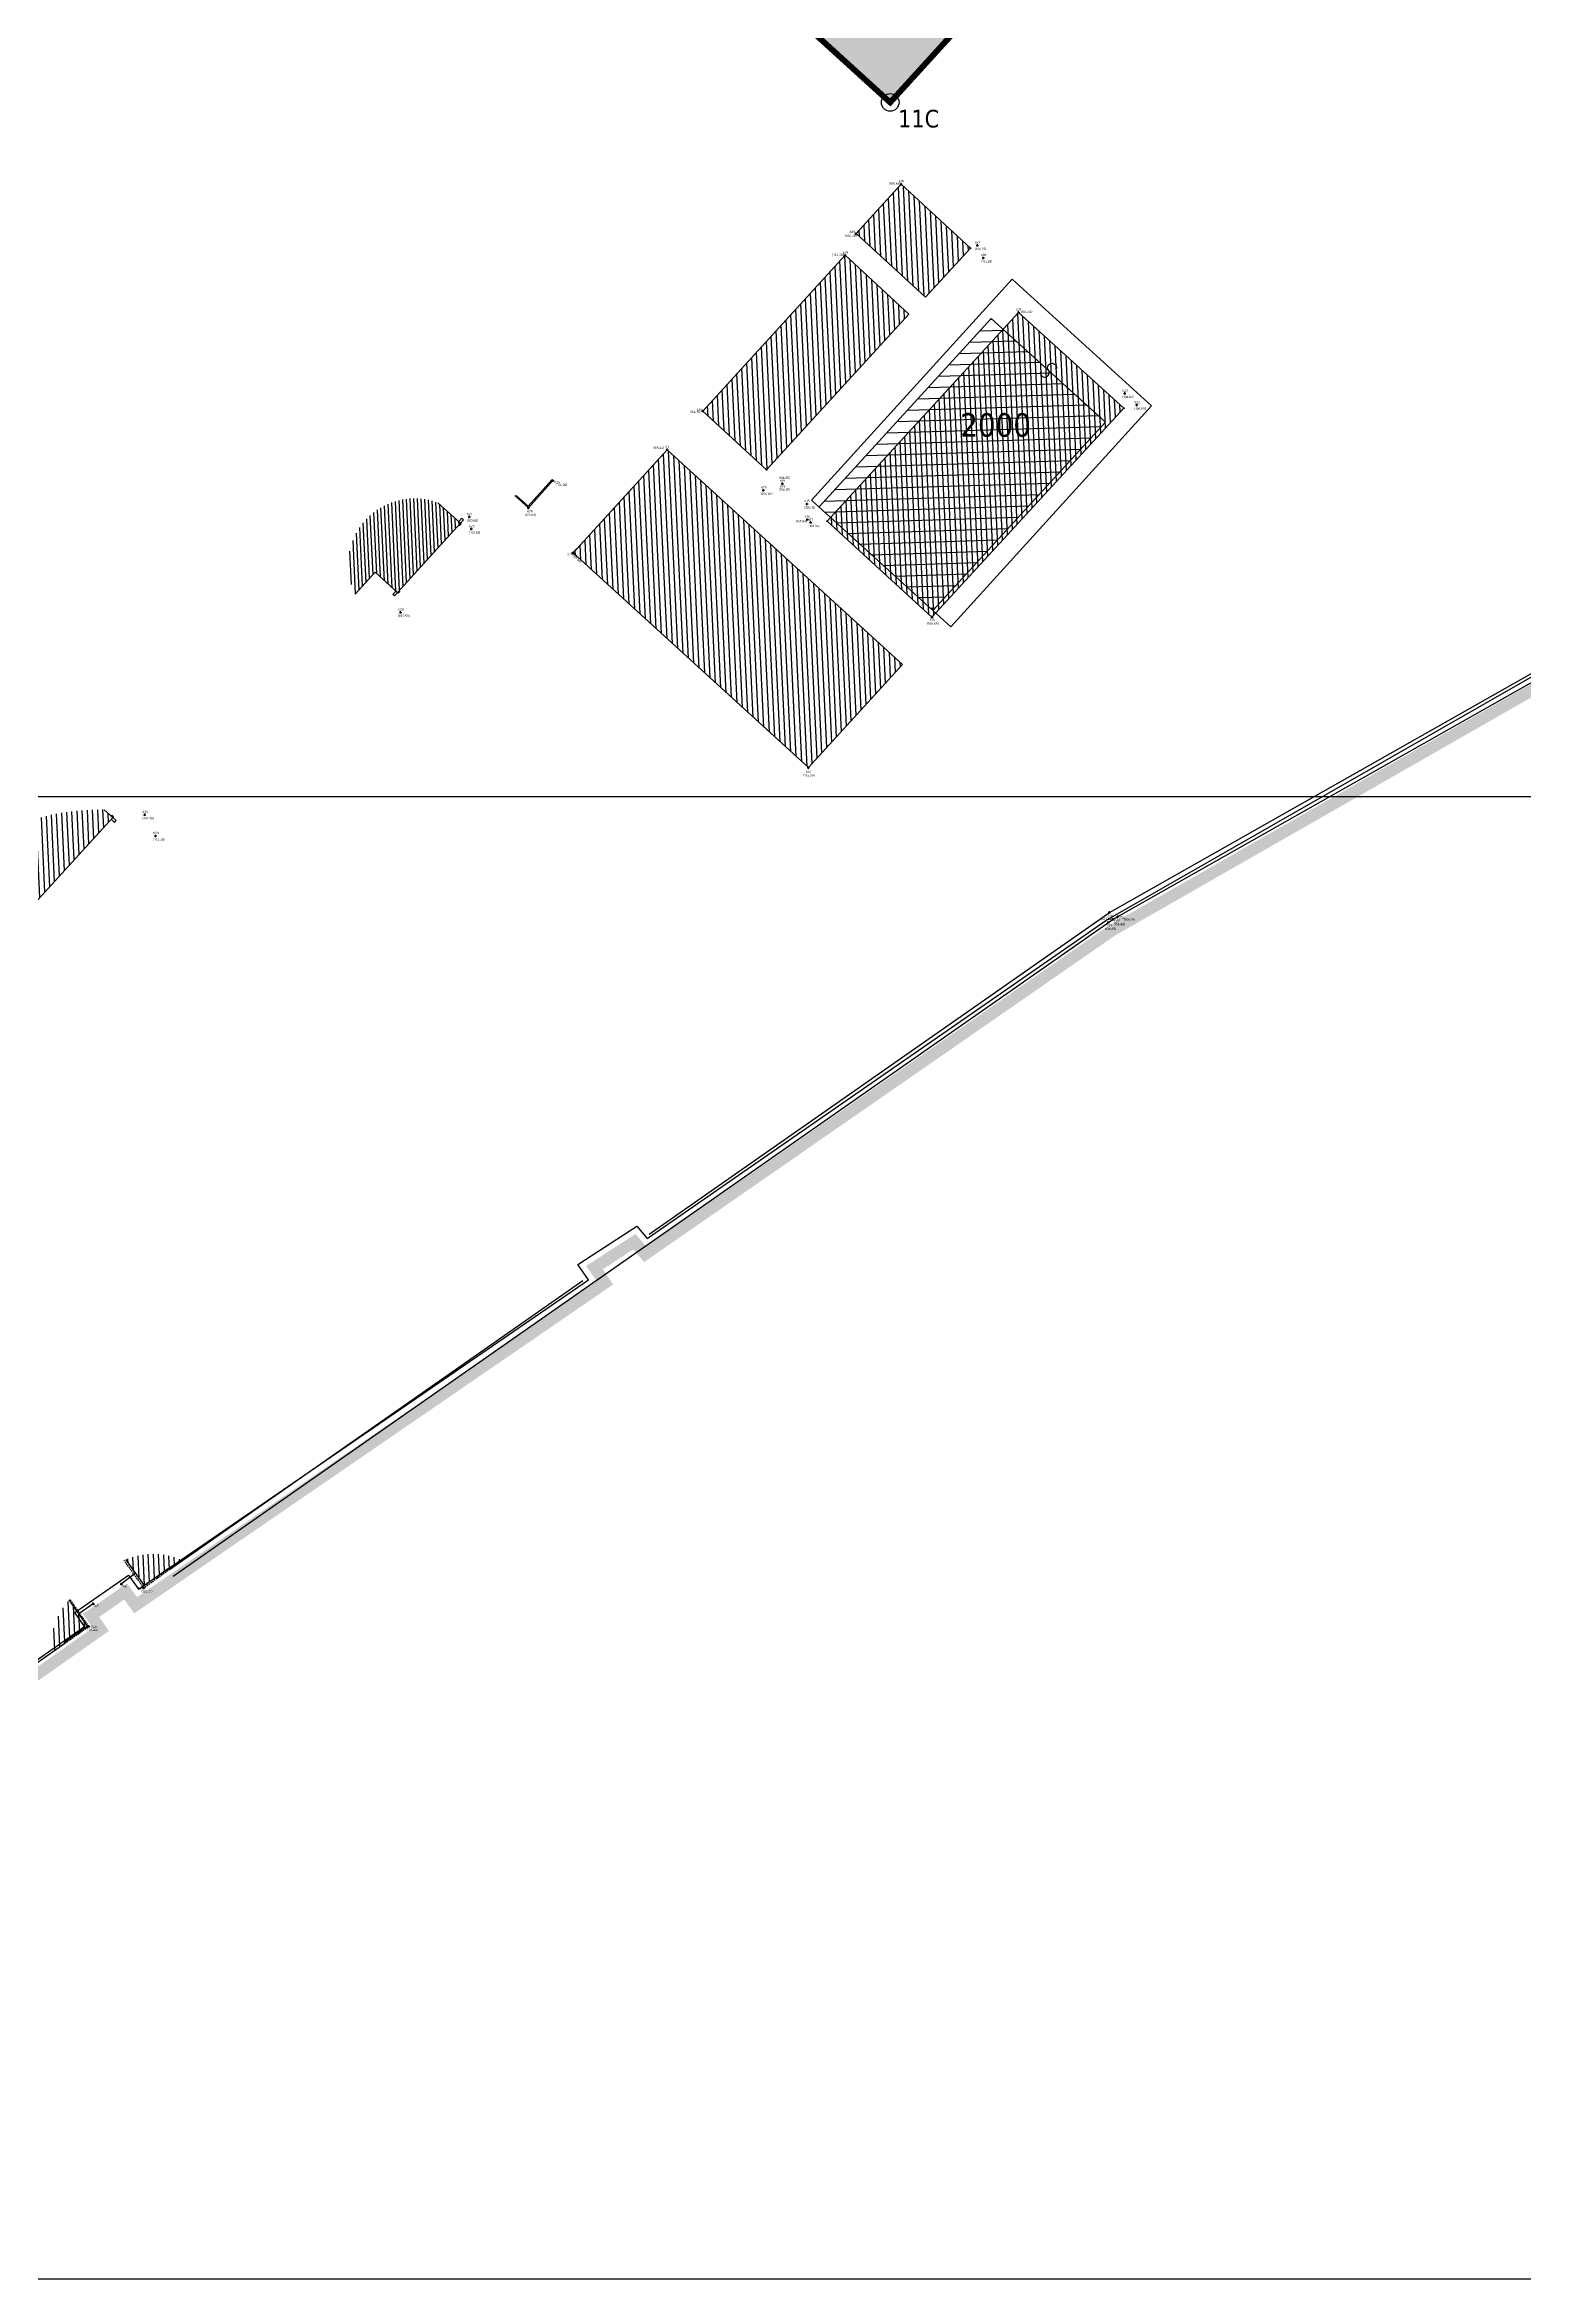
# Model space of a CAD drawing. Extents: x 9555 to 11275, y -8412 to -6382.
# Drawn here: x 10399.1 to 10650.5, y -8399 to -8019.2 of the extents above; entities that cross this region are included whole.
import ezdxf

# ---------------------------------------------------------------- set-up
doc = ezdxf.new("R2010")
doc.units = 0
doc.header["$MEASUREMENT"] = 0
doc.header["$XCLIPFRAME"] = 2
doc.header["$PDMODE"] = 33
doc.header["$PDSIZE"] = 0.12
for name, pattern in [('DASHEDX2', [1.5, 1, -0.5]), ('HIDDEN', [0.375, 0.25, -0.125]), ('PHANTOM2', [1.25, 0.625, -0.125, 0.125, -0.125, 0.125, -0.125])]:
    doc.linetypes.add(name, pattern=pattern)
doc.layers.get('0').update_dxf_attribs({"color": 53, "lineweight": 50})
for name, color, linetype in [('01_PROG', 7, 'Continuous'), ('02_CAT', 7, 'Continuous'), ('Conf Lotti-Retino', 253, 'Continuous'), ('Conf Lotti_xLIMITE Comparto', 30, 'DASHEDX2'), ('Conf-N', 7, 'Continuous'), ('Conf-P', 2, 'Continuous'), ('Fgl-Cat_Txt-DivisioneAllegati', 161, 'DASHEDX2'), ('GEI-Nome_P', 6, 'Continuous'), ('GEI-Punti', 7, 'Continuous'), ('Gei-Punti_3D', 3, 'Continuous'), ('GEI-Quote_P', 3, 'Continuous'), ('GEI-Simboli', 6, 'Continuous'), ('Immagine', 181, 'Continuous'), ('Ril-Fabbr_Retino', 8, 'Continuous'), ('Ril-Muro', 6, 'Continuous'), ('Ril-Strada', 4, 'Continuous')]:
    doc.layers.add(name, color=color, linetype=linetype)
for name, color, linetype, lineweight in [('Conf Lotti', 2, 'PHANTOM2', 30), ('Fgl.957E_Estratto', 5, 'Continuous', 30), ('Fr02 Fgl. 957E', 150, 'Continuous', 30), ('Fr04 Fgl. 957E', 150, 'Continuous', 30), ('Ril-Fabbr', 9, 'Continuous', 30)]:
    doc.layers.add(name, color=color, linetype=linetype, lineweight=lineweight)
doc.layers.add('Gei-Nome_p(OFF)', color=251, linetype='Continuous', plot=False)
doc.styles.get("Standard").update_dxf_attribs({"font": 'isocp.shx'})
doc.styles.add('Tahoma', font='tahoma.ttf')
picture_1 = doc.add_image_def('image2.png', size_in_pixel=(4950, 3510))
picture_2 = doc.add_image_def('image3.png', size_in_pixel=(3510, 4950))

# ---------------------------------------------------------------- blocks, each defined once
blk = doc.blocks.new('P-Lotto')
at = {"layer": 'Conf-N'}
blk.add_circle((0, 0), 1.5, dxfattribs=at)
at = {"layer": 'Conf-P'}
blk.add_point((0, 0), dxfattribs=at)
blk = doc.blocks.new('20043-1_Prog-Confini')
at = {"layer": 'Conf Lotti-Retino'}
blk.add_hatch(color=41, dxfattribs=at).paths.add_polyline_path([(10455.05, -7949.31), (10542.72, -8029.04), (10562.91, -8006.85), (10508.9, -7957.73), (10535.14, -7928.88), (10501.48, -7898.27)])
at = {"layer": 'Conf Lotti'}
for p, q in [((10443.96, -7939.22), (10542.72, -8029.04)), ((10542.72, -8029.04), (10562.91, -8006.85))]:
    blk.add_line(p, q, dxfattribs=at)
at = {"layer": 'Conf Lotti_xLIMITE Comparto', "const_width": 1}
blk.add_lwpolyline([(10220.16, -8076.81), (10388.56, -7891.63), (10442.57, -7940.74), (10443.96, -7939.22), (10542.72, -8029.04), (10562.91, -8006.85), (10508.9, -7957.73), (10535.14, -7928.88), (10501.48, -7898.27), (10547.19, -7848), (10411.97, -7725.03), (10340.58, -7745.23), (10225.51, -7871.76), (10219.57, -7866.35), (10165.52, -7925.78), (10195.69, -7953.18), (10145.19, -8008.63)], close=True, dxfattribs=at)
at = {"layer": 'Conf-P'}
blk.add_blockref('P-Lotto', (10542.72, -8029.04), dxfattribs=at)
at = {"layer": 'Conf-N', "style": 'Tahoma'}
blk.add_text('11C', height=3, dxfattribs=at).set_placement((10544.07, -8033.3))
blk = doc.blocks.new('-Fgl. 957E Estratto Foglio Intero_PostFR2')
at = {"layer": 'Immagine'}
image = blk.add_image(picture_1, insert=(9917.28, -8422.51), size_in_units=(838.18, 594.35), rotation=0.00109, dxfattribs=at)
image.set_boundary_path([(308.76, 193.63), (4680.16, 3410.46)])
image.dxf.flags = 15
blk = doc.blocks.new('-Fgl. 958 Estratto Foglio Intero_PostFR3')
at = {"layer": 'Immagine'}
image = blk.add_image(picture_2, insert=(9716.79, -8308.18), size_in_units=(1485.81, 2095.38), rotation=-0.00104, dxfattribs=at)
image.set_boundary_path([(486.986, 415.044), (2987.88, 4584.843)])
image.dxf.flags = 15
blk = doc.blocks.new('- Fogli_Unione (Estratti_20043_SpostatoComeAll.957E_SuRIL_PostFR1-FR2-FR3 (2021-02-08)')
for name in ['-Fgl. 958 Estratto Foglio Intero_PostFR3', '-Fgl. 957E Estratto Foglio Intero_PostFR2']:
    blk.add_blockref(name, (0, 0))
blk = doc.blocks.new('2493-1_PostFRAZ')
at = {"layer": 'Fr04 Fgl. 957E', "lineweight": -3}
h = blk.add_hatch(dxfattribs=at)
h.set_pattern_fill('ANSI31', color=174, scale=15, angle=316.73122, style=0)
h.paths.add_polyline_path([(10559.9, -8065.74), (10531.29, -8097.07, -0.129053), (10530.82, -8097.97), (10549.98, -8115.39), (10579.33, -8083.39)])
at = {"layer": 'Fgl-Cat_Txt-DivisioneAllegati', "const_width": 2}
blk.add_lwpolyline([(9987.5, -8150.66), (10201.9, -8347.73), (10255.31, -8396.35), (10408.58, -8288.55), (10406.94, -8286.15), (10412.81, -8282.09), (10414.5, -8284.43), (10494.27, -8229.65), (10492.47, -8227.05), (10499.26, -8222.64), (10501.07, -8224.78), (10580.41, -8169.76), (10702.69, -8099.8)], dxfattribs=at)
at = {"layer": 'Fgl.957E_Estratto'}
blk.add_lwpolyline([(10195.69, -7953.18), (10135.98, -8006.38), (10055.54, -8077.7), (9990.36, -8150.49), (10203.25, -8346.25), (10255.47, -8393.79), (10405.81, -8288.05), (10404.16, -8285.64), (10413.29, -8279.33), (10414.98, -8281.68), (10491.48, -8229.14), (10489.66, -8226.5), (10499.65, -8220), (10501.42, -8222.1), (10579.34, -8168.07), (10701.6, -8098.12)], dxfattribs=at)
at = {"layer": 'Fr02 Fgl. 957E'}
blk.add_lwpolyline([(10503.15, -7993.05), (10542.72, -8029.04), (10562.91, -8006.85), (10508.9, -7957.73), (10535.14, -7928.88), (10527.21, -7921.67)], dxfattribs=at)
at = {"layer": 'Fr04 Fgl. 957E'}
blk.add_lwpolyline([(10529.34, -8096.62), (10563.47, -8059.09), (10587.14, -8080.62), (10553.02, -8118.15)], close=True, dxfattribs=at)
at = {"layer": 'Fr04 Fgl. 957E', "color": 5}
blk.add_lwpolyline([(10549.98, -8115.39), (10579.33, -8083.39), (10559.9, -8065.74), (10530.63, -8097.79)], dxfattribs=at)
at = {"layer": 'Fr04 Fgl. 957E'}
blk.add_lwpolyline([(10568.26, -8074.87, 1.496606), (10569.61, -8074.56, -1.496606), (10570.97, -8074.26)], format="xyb", dxfattribs=at)
at = {"layer": '02_CAT'}
blk.add_blockref('- Fogli_Unione (Estratti_20043_SpostatoComeAll.957E_SuRIL_PostFR1-FR2-FR3 (2021-02-08)', (2.4, 6.76), dxfattribs=at)
at = {"layer": 'Fr04 Fgl. 957E', "style": 'Tahoma'}
blk.add_text('2000', height=4, dxfattribs=at).set_placement((10554.63, -8085.85))

msp = doc.modelspace()

# ---------------------------------------------------------------- hatches: boundary and pattern name
at = {"layer": 'Ril-Fabbr_Retino'}
h = msp.add_hatch(dxfattribs=at)
h.set_pattern_fill('ANSI31', color=256, scale=7, angle=47.7, style=2)
h.paths.add_polyline_path([(10544.58, -8042.94), (10536.93, -8051.32), (10548.71, -8062.16), (10556.39, -8053.81)])
h.paths.add_polyline_path([(10537.4, -8051.49), (10537.66, -8051.49), (10537.66, -8050.95), (10537.4, -8050.95)], flags=24)
h = msp.add_hatch(dxfattribs=at)
h.set_pattern_fill('ANSI31', color=256, scale=7, angle=47.7, style=2)
h.paths.add_polyline_path([(10545.9, -8065.01), (10535.06, -8055.02), (10510.86, -8081.5), (10521.7, -8091.48)])
h.paths.add_polyline_path([(10531.51, -8072.09), (10531.51, -8076.98), (10521.76, -8076.98), (10521.76, -8072.09)], flags=16)
h.paths.add_polyline_path([(10511.33, -8081.67), (10511.59, -8081.67), (10511.59, -8081.13), (10511.33, -8081.13)], flags=24)
h = msp.add_hatch(dxfattribs=at)
h.set_pattern_fill('ANSI31', color=256, scale=7, angle=47.7, style=2)
h.paths.add_polyline_path([(10582.41, -8081), (10564.54, -8064.73), (10532, -8100.19), (10549.8, -8116.5)])
h.paths.add_polyline_path([(10560.02, -8084.07), (10560.02, -8079.18), (10569.77, -8079.18), (10569.77, -8084.07)], flags=16)
h = msp.add_hatch(dxfattribs=at)
h.set_pattern_fill('ANSI31', color=256, scale=7, angle=47.7, style=2)
h.paths.add_polyline_path([(10504.85, -8088.06), (10488.87, -8105.6), (10528.82, -8142.09), (10544.81, -8124.57)])
h.paths.add_polyline_path([(10519.32, -8119.49), (10529.07, -8119.49), (10529.07, -8124.38), (10519.32, -8124.38)], flags=16)
h.paths.add_polyline_path([(10489.24, -8105.77), (10489.5, -8105.77), (10489.5, -8105.23), (10489.24, -8105.23)], flags=24)
h = msp.add_hatch(dxfattribs=at)
h.set_pattern_fill('ANSI31', color=256, scale=5, angle=47.7, style=2)
edge = h.paths.add_edge_path()
edge.add_arc((10461.92, -8107.6), 11.25, 69.4156, 206.2962)
edge.add_line((10451.83, -8112.59), (10455.19, -8108.88))
edge.add_line((10455.19, -8108.88), (10459, -8112.34))
edge.add_line((10459, -8112.34), (10469.69, -8100.53))
edge.add_line((10469.69, -8100.53), (10465.88, -8097.07))
h = msp.add_hatch(dxfattribs=at)
h.set_pattern_fill('ANSI31', color=256, scale=7, angle=47.7, style=2)
h.paths.add_polyline_path([(10410.64, -8150.58), (10409.16, -8149.23, 0.268654), (10374.15, -8168.92), (10375.57, -8168.92), (10375.57, -8173.81), (10371.69, -8173.81, 0.203849), (10371.86, -8205.18), (10373.34, -8206.52), (10383.9, -8194.79), (10380.09, -8191.31), (10387, -8183.55), (10383.47, -8180.33)])
h.paths.add_polyline_path([(10390.31, -8160.88, -1), (10396.31, -8160.88, -1)], flags=16)
h.paths.add_polyline_path([(10375.44, -8190.34, -1), (10369.44, -8190.34, -1)], flags=16)
h = msp.add_hatch(dxfattribs=at)
h.set_pattern_fill('ANSI31', color=256, scale=7, angle=47.7, style=2)
h.paths.add_polyline_path([(10422.48, -8276.8, 0.209977), (10412.81, -8276.69), (10415.98, -8281.09), (10420.12, -8278.11), (10420.28, -8278.34)])
h = msp.add_hatch(dxfattribs=at)
h.set_pattern_fill('ANSI31', color=256, scale=7, angle=47.7, style=2)
edge = h.paths.add_edge_path()
edge.add_arc((10412.16, -8291.61), 12.02, 138.0129, 184.2674)
edge.add_line((10400.17, -8292.51), (10402.48, -8290.89))
edge.add_line((10402.48, -8290.89), (10402.37, -8290.73))
edge.add_line((10402.37, -8290.73), (10406.31, -8287.97))
edge.add_line((10406.31, -8287.97), (10404.86, -8285.9))
edge.add_line((10404.86, -8285.9), (10403.22, -8283.57))

# ---------------------------------------------------------------- linework, layer by layer
at = {"layer": 'Gei-Nome_p(OFF)'}
for p, q in [((10524.21, -8093.82), (10524.61, -8093.82)), ((10524.41, -8094.02), (10524.41, -8093.62)), ((10528.62, -8100.13), (10528.62, -8099.73)), ((10528.42, -8099.93), (10528.82, -8099.93)), ((10580.39, -8167.85), (10580.79, -8167.85)), ((10580.39, -8167.85), (10580.79, -8167.85)), ((10580.59, -8168.05), (10580.59, -8167.65)), ((10580.59, -8168.05), (10580.59, -8167.65))]:
    msp.add_line(p, q, dxfattribs=at)
for p in [(10558.53, -8055.46), (10582.57, -8078.48), (10521.17, -8094.94), (10524.41, -8093.82), (10471.19, -8099.49), (10528.56, -8097.27), (10528.62, -8099.93), (10417.9, -8153.69), (10580.59, -8167.85), (10580.59, -8167.85), (10581.39, -8167.41), (10579.78, -8168.39)]:
    msp.add_point(p, dxfattribs=at)
at = {"layer": 'GEI-Punti'}
for p in [(10544.58, -8042.94), (10536.93, -8051.32), (10556.39, -8053.81), (10535.06, -8055.02), (10564.54, -8064.73), (10510.86, -8081.5), (10582.41, -8081), (10504.85, -8088.06), (10521.7, -8091.48), (10485.4, -8093.3), (10481.25, -8097.94), (10469.69, -8100.53), (10532, -8100.19), (10488.87, -8105.6), (10459, -8112.34), (10549.8, -8116.5), (10528.82, -8142.09), (10410.64, -8150.58), (10579.96, -8166.68), (10580.59, -8167.85), (10412.07, -8280.82), (10415.91, -8281.49), (10407.32, -8284.18), (10406.57, -8288.02)]:
    msp.add_point(p, dxfattribs=at)
at = {"layer": 'Gei-Punti_3D'}
for p in [(10544.59, -8042.94, 106.36), (10536.93, -8051.32, 106.38), (10557.53, -8053.34, 106.27), (10535.06, -8055.02, 106.58), (10558.53, -8055.46, 106.28), (10564.54, -8064.73, 106.68), (10582.57, -8078.48, 106.6), (10584.62, -8080.47, 106.6), (10510.86, -8081.5, 106.36), (10504.85, -8088.06, 105.64), (10485.4, -8093.3, 104.2), (10521.17, -8094.94, 106.04), (10524.41, -8093.82, 106.05), (10524.41, -8093.83, 106.05), (10471.19, -8099.49, 103.6), (10481.25, -8097.94, 103.68), (10528.56, -8097.27, 106.12), (10528.62, -8099.93, 105.84), (10471.54, -8101.53, 103.62), (10529.2, -8100.42, 106.04), (10488.77, -8105.6, 103.9), (10459.52, -8115.7, 103.59), (10549.8, -8116.5, 106.65), (10528.82, -8142.09, 106.09), (10416.07, -8150.1, 103.35), (10417.9, -8153.69, 103.3), (10579.96, -8166.68, 107.04), (10580.59, -8167.85, 106.88), (10580.59, -8167.85, 106.88), (10580.59, -8167.85, 106.88), (10581.39, -8167.41, 106.91), (10579.78, -8168.39, 106.85), (10415.91, -8281.49, 105.51), (10406.57, -8288.02, 105.44)]:
    msp.add_point(p, dxfattribs=at)
at = {"layer": 'GEI-Simboli'}
for p, q in [((10544.39, -8042.94), (10544.78, -8042.94)), ((10544.58, -8043.14), (10544.58, -8042.74)), ((10536.73, -8051.32), (10537.13, -8051.32)), ((10536.93, -8051.52), (10536.93, -8051.12)), ((10557.33, -8053.34), (10557.73, -8053.34)), ((10557.53, -8053.54), (10557.53, -8053.14)), ((10534.86, -8055.02), (10535.26, -8055.02)), ((10535.06, -8055.22), (10535.06, -8054.82)), ((10558.33, -8055.46), (10558.73, -8055.46)), ((10558.53, -8055.66), (10558.53, -8055.26)), ((10564.34, -8064.73), (10564.74, -8064.73)), ((10564.54, -8064.93), (10564.54, -8064.53)), ((10582.37, -8078.48), (10582.77, -8078.48)), ((10582.57, -8078.68), (10582.57, -8078.28)), ((10584.42, -8080.46), (10584.82, -8080.46)), ((10584.62, -8080.66), (10584.62, -8080.26)), ((10510.66, -8081.5), (10511.06, -8081.5)), ((10510.86, -8081.7), (10510.86, -8081.3)), ((10504.65, -8088.06), (10505.05, -8088.06)), ((10504.85, -8088.26), (10504.85, -8087.86)), ((10485.2, -8093.3), (10485.6, -8093.3)), ((10485.4, -8093.5), (10485.4, -8093.1)), ((10520.97, -8094.94), (10521.37, -8094.94)), ((10521.17, -8095.14), (10521.17, -8094.74)), ((10524.21, -8093.83), (10524.61, -8093.83)), ((10524.41, -8094.03), (10524.41, -8093.63)), ((10470.99, -8099.49), (10471.39, -8099.49)), ((10471.19, -8099.69), (10471.19, -8099.29)), ((10481.05, -8097.94), (10481.45, -8097.94)), ((10481.25, -8098.14), (10481.25, -8097.74)), ((10528.36, -8097.27), (10528.76, -8097.27)), ((10528.56, -8097.47), (10528.56, -8097.07)), ((10471.34, -8101.53), (10471.74, -8101.53)), ((10471.54, -8101.73), (10471.54, -8101.33)), ((10529, -8100.42), (10529.4, -8100.42)), ((10529.2, -8100.62), (10529.2, -8100.22)), ((10488.57, -8105.6), (10488.97, -8105.6)), ((10488.77, -8105.8), (10488.77, -8105.4)), ((10459.32, -8115.7), (10459.72, -8115.7)), ((10459.52, -8115.9), (10459.52, -8115.5)), ((10549.6, -8116.5), (10550, -8116.5)), ((10549.8, -8116.7), (10549.8, -8116.3)), ((10528.62, -8142.09), (10529.02, -8142.09)), ((10528.82, -8142.29), (10528.82, -8141.89)), ((10415.87, -8150.1), (10416.27, -8150.1)), ((10416.07, -8150.3), (10416.07, -8149.9)), ((10417.7, -8153.69), (10418.1, -8153.69)), ((10417.9, -8153.89), (10417.9, -8153.49)), ((10579.76, -8166.68), (10580.16, -8166.68)), ((10579.78, -8168.59), (10579.78, -8168.19)), ((10579.96, -8166.88), (10579.96, -8166.48)), ((10580.39, -8167.85), (10580.79, -8167.85)), ((10580.59, -8168.05), (10580.59, -8167.65)), ((10581.19, -8167.41), (10581.59, -8167.41)), ((10581.39, -8167.61), (10581.39, -8167.21)), ((10579.58, -8168.39), (10579.98, -8168.39)), ((10411.87, -8280.82), (10412.27, -8280.82)), ((10412.07, -8281.02), (10412.07, -8280.62)), ((10415.71, -8281.49), (10416.11, -8281.49)), ((10415.91, -8281.69), (10415.91, -8281.29)), ((10407.12, -8284.18), (10407.52, -8284.18)), ((10407.32, -8284.38), (10407.32, -8283.98)), ((10406.37, -8288.02), (10406.77, -8288.02)), ((10406.57, -8288.22), (10406.57, -8287.82))]:
    msp.add_line(p, q, dxfattribs=at)
at = {"layer": 'Ril-Fabbr'}
for points in [[(10556.39, -8053.81), (10544.58, -8042.94), (10536.93, -8051.32), (10548.71, -8062.16)], [(10535.06, -8055.02), (10510.86, -8081.5), (10521.7, -8091.48), (10545.9, -8065.01)], [(10549.8, -8116.5), (10582.41, -8081), (10564.54, -8064.73), (10532, -8100.19)], [(10544.81, -8124.57), (10504.85, -8088.06), (10488.87, -8105.6), (10528.82, -8142.09)]]:
    msp.add_lwpolyline(points, close=True, dxfattribs=at)
for points in [[(10465.88, -8097.07), (10469.69, -8100.53), (10459, -8112.34), (10455.19, -8108.88), (10451.83, -8112.59)], [(10371.86, -8205.18), (10373.34, -8206.52), (10383.9, -8194.79), (10380.09, -8191.31), (10387, -8183.55), (10383.47, -8180.33), (10410.64, -8150.58), (10409.16, -8149.23)], [(10412.77, -8276.64), (10415.98, -8281.09), (10420.12, -8278.11)], [(10402.37, -8290.73), (10406.31, -8287.97), (10403.2, -8283.53)]]:
    msp.add_lwpolyline(points, dxfattribs=at)
at = {"layer": 'Ril-Fabbr', "color": 7}
for points in [[(10469.69, -8100.53), (10470.21, -8099.96), (10469.91, -8099.69), (10469.4, -8100.26)], [(10469.69, -8100.53), (10469.8, -8100.63), (10469.54, -8100.92), (10469.43, -8100.82)], [(10459, -8112.34), (10458.49, -8112.91), (10458.19, -8112.64), (10458.71, -8112.07)], [(10459.27, -8112.04), (10459.38, -8112.14), (10459.12, -8112.44), (10459, -8112.34)], [(10410.34, -8150.31), (10410.44, -8150.19), (10410.74, -8150.46), (10410.64, -8150.58)], [(10410.37, -8150.87), (10410.94, -8151.39), (10411.21, -8151.09), (10410.64, -8150.58)]]:
    msp.add_lwpolyline(points, dxfattribs=at)
at = {"layer": 'Ril-Fabbr', "color": 4}
msp.add_lwpolyline([(10489.45, -8104.86), (10488.77, -8105.6), (10489.51, -8106.27)], dxfattribs=at)
at = {"layer": 'Ril-Fabbr', "color": 6, "linetype": 'HIDDEN'}
for points in [[(10420.28, -8278.34), (10415.91, -8281.49), (10412.54, -8276.81)], [(10402.48, -8290.89), (10406.57, -8288.02), (10403.38, -8283.46)]]:
    msp.add_lwpolyline(points, dxfattribs=at)
at = {"layer": 'Ril-Muro', "color": 7}
for p, q in [((10414.47, -8279), (10412.07, -8280.82)), ((10407.32, -8284.18), (10404.86, -8285.9)), ((10255.86, -8393.63), (10402.48, -8290.89))]:
    msp.add_line(p, q, dxfattribs=at)
at = {"layer": 'Ril-Muro'}
msp.add_lwpolyline([(10478.92, -8095.86), (10481.25, -8097.94), (10485.4, -8093.3), (10485.25, -8093.16), (10481.23, -8097.66), (10479.18, -8095.83)], dxfattribs=at)
at = {"layer": 'Ril-Muro', "color": 7}
for points in [[(10501.74, -8221.37), (10579.96, -8166.68), (10685.16, -8107.13)], [(10420.12, -8278.11), (10420.28, -8278.34), (10490.47, -8229.26)]]:
    msp.add_lwpolyline(points, dxfattribs=at)
at = {"layer": 'Ril-Strada'}
msp.add_lwpolyline([(10420.91, -8279.51), (10580.59, -8167.85), (10705.19, -8097.32)], dxfattribs=at)

# ---------------------------------------------------------------- block references
at = {"layer": '01_PROG'}
msp.add_blockref('20043-1_Prog-Confini', (0, 0), dxfattribs=at)
at = {"layer": '02_CAT'}
msp.add_blockref('2493-1_PostFRAZ', (0, 0), dxfattribs=at)

# ---------------------------------------------------------------- texts
at = {"layer": 'GEI-Nome_P'}
for s, p in [('605', (10544.18, -8042.64)), ('609', (10534.66, -8054.72)), ('608', (10535.82, -8051.24)), ('607', (10557.13, -8053.04)), ('606', (10558.13, -8055.16)), ('621', (10564.14, -8064.43)), ('623', (10582.17, -8078.18)), ('622', (10584.22, -8080.16)), ('610', (10509.85, -8081.47)), ('611', (10504.45, -8087.76)), ('624', (10485.68, -8093.75)), ('620', (10520.77, -8094.64)), ('619', (10524.03, -8094.49)), ('627', (10470.79, -8099.19)), ('625', (10481.04, -8098.71)), ('615', (10528.16, -8096.97)), ('617', (10528.8, -8100.12)), ('626', (10471.14, -8101.23)), ('612', (10487.86, -8106.02)), ('628', (10459.12, -8115.4)), ('614', (10549.46, -8117.13)), ('613', (10528.38, -8142.99)), ('630', (10415.67, -8149.8)), ('629', (10417.5, -8153.39)), ('738', (10579.57, -8167.45)), ('737', (10580.63, -8168.37)), ('734', (10581.62, -8167.76)), ('733', (10579.45, -8169.08)), ('746', (10412.01, -8281.39)), ('748', (10414.79, -8281.74)), ('745', (10407.26, -8284.75)), ('749', (10406.91, -8288.32))]:
    msp.add_text(s, height=0.4, dxfattribs=at).set_placement(p)
at = {"layer": 'Gei-Nome_p(OFF)'}
for s, p in [('(106.05)', (10523.77, -8093.04)), ('618', (10524.01, -8093.52)), ('616', (10528.22, -8099.63)), ('(105.84)', (10526.66, -8100.42)), ('736', (10579.6, -8167.91)), ('735', (10580.85, -8168.06))]:
    msp.add_text(s, height=0.4, dxfattribs=at).set_placement(p)
at = {"layer": 'GEI-Quote_P'}
for s, p in [('(106.36)', (10542.48, -8043.03)), ('(106.38)', (10535.06, -8051.9)), ('(106.27)', (10557.13, -8054.14)), ('(106.58)', (10532.87, -8055.14)), ('(106.28)', (10558.13, -8056.26)), ('(106.68)', (10564.92, -8064.81)), ('(106.60)', (10582.17, -8079.28)), ('(106.60)', (10584.22, -8081.27)), ('(106.36)', (10508.64, -8081.83)), ('(105.64)', (10502.35, -8087.95)), ('(104.20)', (10485.92, -8094.23)), ('(106.04)', (10520.77, -8095.74)), ('(106.05)', (10523.82, -8095.03)), ('(103.60)', (10470.79, -8100.29)), ('(103.68)', (10480.61, -8099.35)), ('(106.12)', (10528.16, -8098.07)), ('(103.62)', (10471.14, -8102.33)), ('(106.04)', (10528.8, -8101.22)), ('(103.59)', (10459.12, -8116.5)), ('(106.65)', (10549, -8117.8)), ('(106.09)', (10527.94, -8143.6)), ('(103.35)', (10415.67, -8150.9)), ('(103.30)', (10417.5, -8154.49)), ('(107.04)', (10578.55, -8167.99)), ('(106.91)', (10582.42, -8168.11)), ('(106.85)', (10579.17, -8169.68)), ('(106.88)', (10580.68, -8168.89)), ('(105.51)', (10415.51, -8282.29)), ('(105.44)', (10406.17, -8288.82))]:
    msp.add_text(s, height=0.4, dxfattribs=at).set_placement(p)
at = {"layer": 'GEI-Quote_P', "color": 4}
msp.add_text('(103.90)', height=0.4, rotation=317.5846, dxfattribs=at).set_placement((10488.58, -8106.05))

doc.saveas('drawing.dxf')
